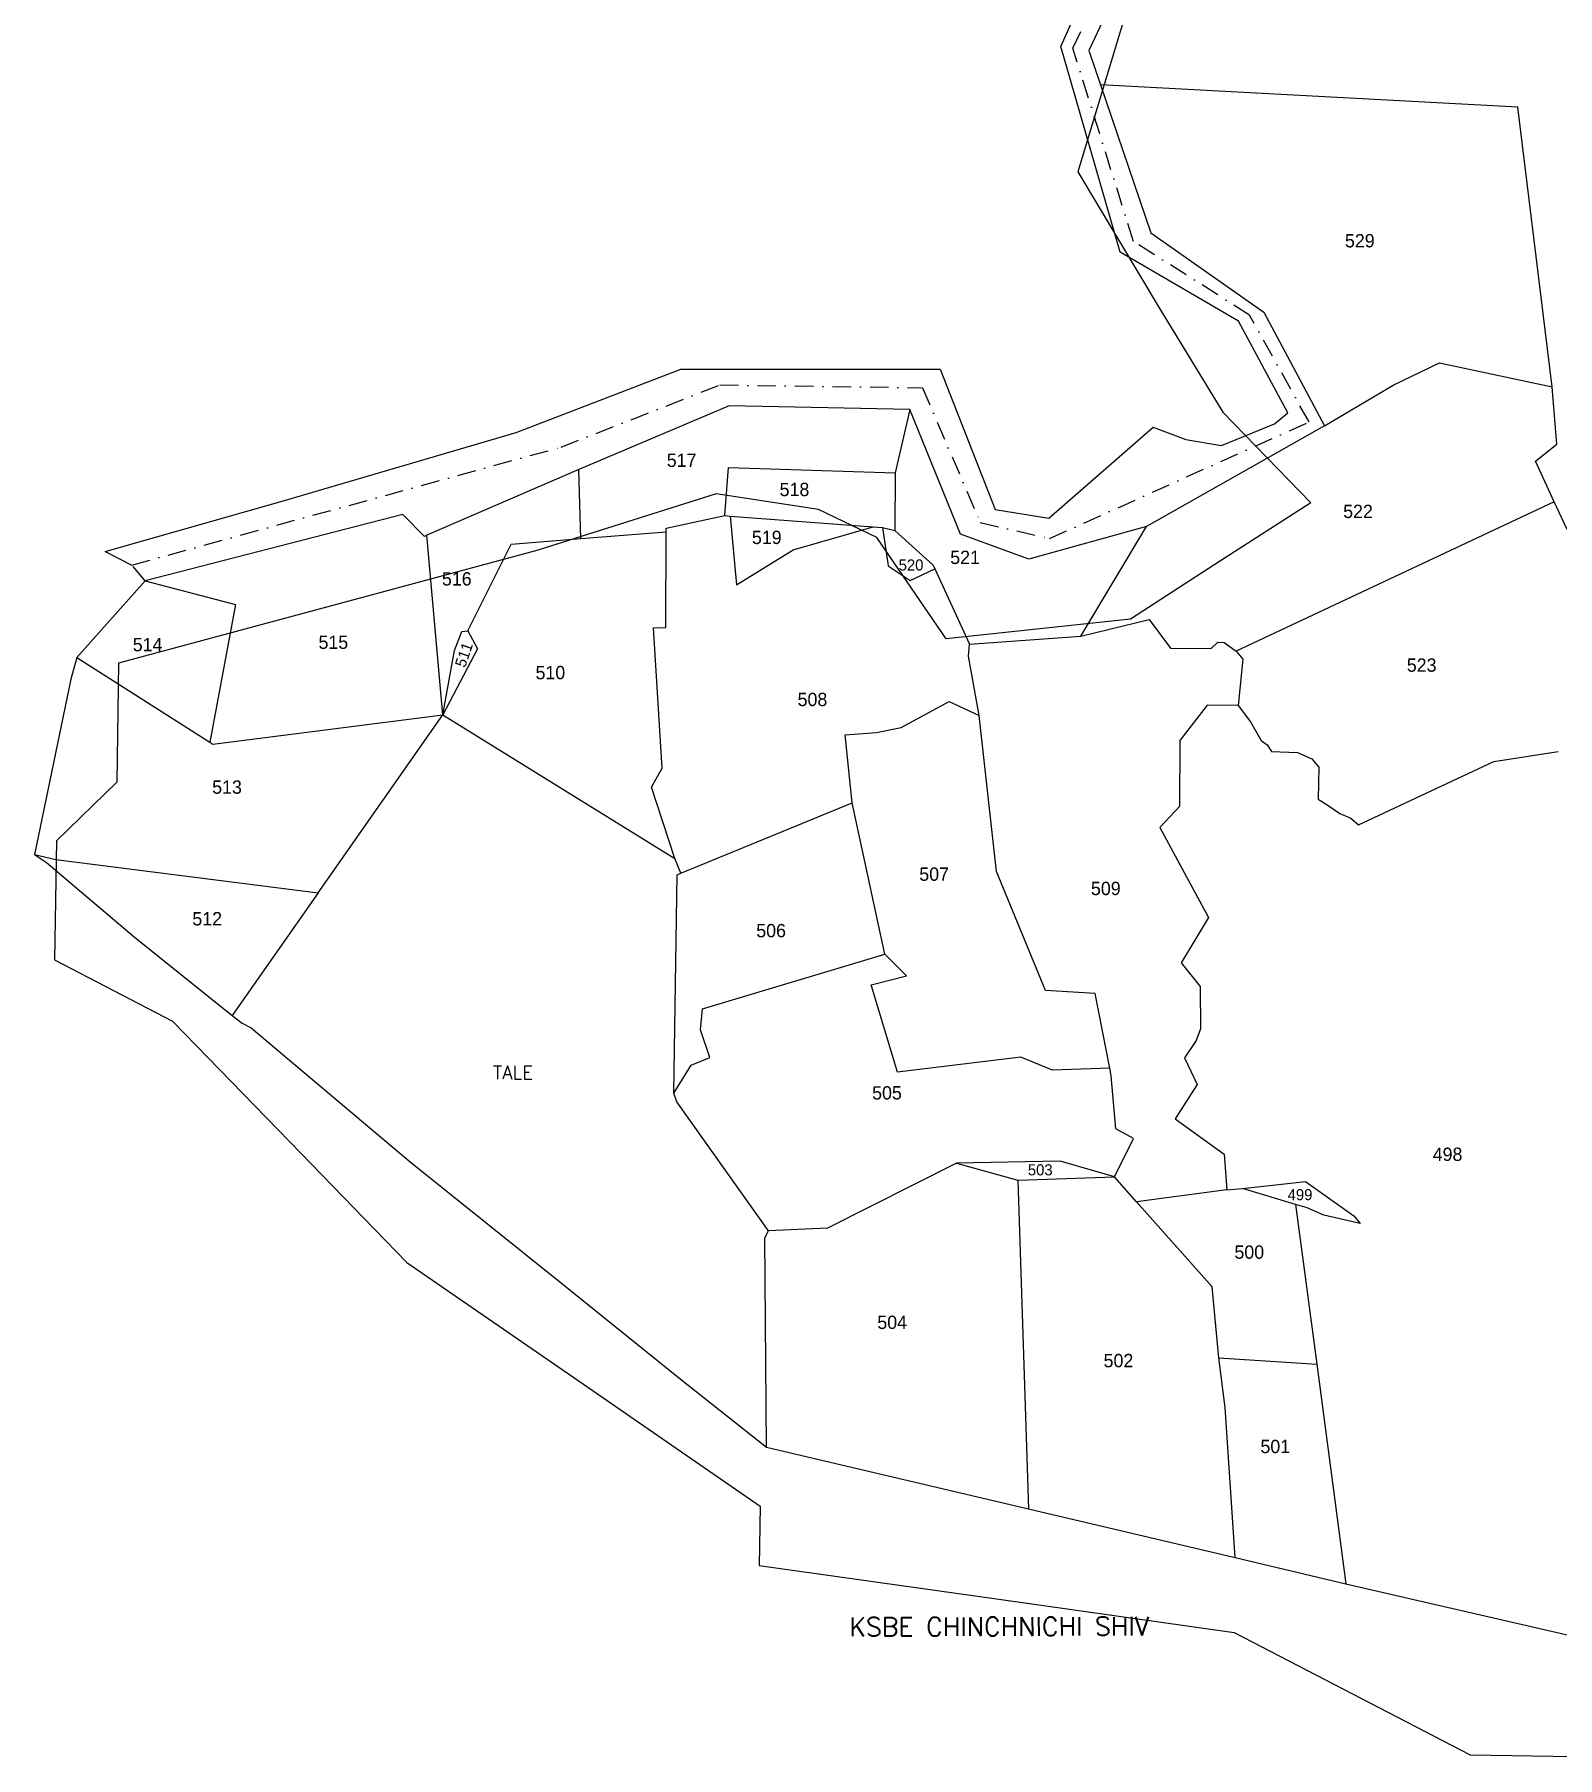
# Model space of a CAD drawing. Header units: metres. Extents: x 258138 to 260888, y 2202819 to 2205259.
# Drawn here: x 258137.5 to 258547.2, y 2202918.6 to 2203381.8 of the extents above; entities that cross this region are included whole.
import ezdxf

# ---------------------------------------------------------------- set-up
doc = ezdxf.new("R2010")
doc.units = ezdxf.units.M
doc.header["$MEASUREMENT"] = 0
doc.linetypes.add('DASHDOT', pattern=[1, 0.5, -0.25, 0, -0.25])
for name, color, linetype in [('OFF', 1, 'Continuous'), ('POLY_PARCEL', 6, 'Continuous'), ('POLY_WATER', 4, 'Continuous'), ('TEXT_MAPIN', 7, 'Continuous'), ('TEXT_MAPOUT', 7, 'Continuous'), ('TEXT_PARCEL', 7, 'Continuous'), ('V_BOUND_LINE', 7, 'Continuous'), ('V_BOUND_STREAM_LINE', 7, 'DASHDOT'), ('VILLAGE BOUNDRY', 1, 'Continuous')]:
    doc.layers.add(name, color=color, linetype=linetype)
doc.styles.get("Standard").update_dxf_attribs({"font": 'simplex.shx'})
doc.styles.add('TEXT_MAP', font='', dxfattribs={"height": 1.8})
doc.styles.get('TEXT_MAP').set_extended_font_data('Kruti Dev 050')

msp = doc.modelspace()

# ---------------------------------------------------------------- linework, layer by layer
at = {"layer": 'OFF'}
for p, q in [((258365.67, 2203249.31), (258368.93, 2203248.43)), ((258156.56, 2203242.81), (258163.74, 2203239.19)), ((258372.06, 2203128.72), (258366.22, 2203134.54))]:
    msp.add_line(p, q, dxfattribs=at)
at = {"layer": 'POLY_PARCEL'}
for p, q in [((258536.48, 2203362.26), (258424.28, 2203368.29)), ((258545.7, 2203287.1), (258536.48, 2203362.26)), ((258502.99, 2203287.58), (258515.4, 2203293.59)), ((258515.4, 2203293.59), (258545.7, 2203287.1)), ((258484.47, 2203276.59), (258502.99, 2203287.58)), ((258547, 2203271.66), (258545.7, 2203287.1)), ((258372.95, 2203281.04), (258369.01, 2203264.02)), ((258541.29, 2203267.08), (258547, 2203271.66)), ((258284.49, 2203246.3), (258283.93, 2203264.84)), ((258323.2, 2203252.47), (258324.25, 2203265.43)), ((258324.25, 2203265.43), (258369.01, 2203264.02)), ((258369.01, 2203264.02), (258368.93, 2203248.43)), ((258546.31, 2203256.2), (258541.29, 2203267.08)), ((258546.31, 2203256.2), (258460.76, 2203216.03)), ((258549.77, 2203248.71), (258546.31, 2203256.2)), ((258307.41, 2203249.06), (258323.2, 2203252.47)), ((258323.2, 2203252.47), (258324.67, 2203252.36)), ((258324.67, 2203252.36), (258326.39, 2203233.83)), ((258324.67, 2203252.36), (258363.09, 2203249.5)), ((258341.56, 2203243.29), (258363.09, 2203249.5)), ((258363.09, 2203249.5), (258365.67, 2203249.31)), ((258365.67, 2203249.31), (258367.19, 2203238.93)), ((258419, 2203220.03), (258436.61, 2203249.53)), ((258247.39, 2203198.87), (258243.1, 2203247.18)), ((258254.14, 2203221.52), (258265.79, 2203244.81)), ((258265.79, 2203244.81), (258284.49, 2203246.3)), ((258284.49, 2203246.3), (258307.41, 2203248.12)), ((258307.35, 2203222.43), (258307.41, 2203248.12)), ((258307.41, 2203248.12), (258307.41, 2203249.06)), ((258368.93, 2203248.43), (258379.23, 2203239.18)), ((258326.39, 2203233.83), (258341.56, 2203243.29)), ((258367.19, 2203238.93), (258373.06, 2203234.99)), ((258373.06, 2203234.99), (258379.68, 2203238.19)), ((258379.23, 2203239.18), (258379.68, 2203238.19)), ((258379.68, 2203238.19), (258389.05, 2203217.93)), ((258167.3, 2203234.94), (258191.6, 2203228.54)), ((258191.6, 2203228.54), (258184.7, 2203191.54)), ((258252.53, 2203221.29), (258254.14, 2203221.52)), ((258254.14, 2203221.52), (258256.69, 2203216.62)), ((258304.06, 2203222.26), (258307.35, 2203222.43)), ((258306.36, 2203184.57), (258304.06, 2203222.26)), ((258419, 2203220.03), (258437.33, 2203224.51)), ((258437.33, 2203224.51), (258443.1, 2203216.86)), ((258250.55, 2203216.22), (258252.53, 2203221.29)), ((258388.72, 2203214.68), (258389.05, 2203217.93)), ((258389.05, 2203217.93), (258419, 2203220.03)), ((258443.1, 2203216.86), (258453.99, 2203216.78)), ((258453.99, 2203216.78), (258455.81, 2203218.49)), ((258455.81, 2203218.49), (258457.55, 2203218.39)), ((258457.55, 2203218.39), (258460.76, 2203216.03)), ((258148.94, 2203214.33), (258184.7, 2203191.54)), ((258256.69, 2203216.62), (258247.39, 2203198.87)), ((258247.39, 2203198.87), (258250.55, 2203216.22)), ((258391.63, 2203198.7), (258388.72, 2203214.68)), ((258460.76, 2203216.03), (258462.53, 2203213.89)), ((258462.53, 2203213.89), (258461.25, 2203201.4)), ((258185.5, 2203191.03), (258247.39, 2203198.87)), ((258370.65, 2203195.52), (258383.52, 2203202.52)), ((258383.52, 2203202.52), (258391.63, 2203198.7)), ((258396.25, 2203156.79), (258391.63, 2203198.7)), ((258452.91, 2203201.52), (258445.6, 2203192.03)), ((258461.25, 2203201.4), (258452.91, 2203201.52)), ((258461.25, 2203201.4), (258464.6, 2203197.07)), ((258355.62, 2203193.49), (258363.98, 2203194.2)), ((258363.98, 2203194.2), (258370.65, 2203195.52)), ((258464.6, 2203197.07), (258467.45, 2203192.02)), ((258184.7, 2203191.54), (258185.5, 2203191.03)), ((258357.5, 2203175.26), (258355.62, 2203193.49)), ((258445.6, 2203192.03), (258445.53, 2203174.29)), ((258467.45, 2203192.02), (258469.06, 2203190.8)), ((258469.06, 2203190.8), (258470.22, 2203189.04)), ((258470.22, 2203189.04), (258477.2, 2203188.82)), ((258530.08, 2203186.39), (258547.37, 2203189.07)), ((258303.46, 2203179.42), (258306.36, 2203184.57)), ((258477.2, 2203188.82), (258481.14, 2203187.05)), ((258481.14, 2203187.05), (258482.98, 2203184.83)), ((258482.98, 2203184.83), (258482.77, 2203176.25)), ((258493.68, 2203169.3), (258530.08, 2203186.39)), ((258309.75, 2203160.32), (258303.46, 2203179.42)), ((258311.37, 2203156.3), (258357.5, 2203175.26)), ((258366.22, 2203134.54), (258357.5, 2203175.26)), ((258482.77, 2203176.25), (258485.23, 2203174.72)), ((258445.53, 2203174.29), (258440.25, 2203168.61)), ((258485.23, 2203174.72), (258488.61, 2203172.35)), ((258488.61, 2203172.35), (258491.61, 2203171.13)), ((258491.61, 2203171.13), (258493.68, 2203169.3)), ((258440.25, 2203168.61), (258453.3, 2203144.45)), ((258137.55, 2203161.33), (258143.26, 2203160.01)), ((258143.26, 2203160.01), (258213.89, 2203151.05)), ((258409.44, 2203124.78), (258396.25, 2203156.79)), ((258453.3, 2203144.45), (258445.97, 2203132.25)), ((258317.2, 2203119.83), (258366.22, 2203134.54)), ((258362.57, 2203126.35), (258372.06, 2203128.72)), ((258445.97, 2203132.25), (258451.04, 2203125.83)), ((258369.68, 2203102.83), (258362.57, 2203126.35)), ((258422.79, 2203123.97), (258409.44, 2203124.78)), ((258451.04, 2203125.83), (258451.15, 2203114.48)), ((258316.68, 2203114.23), (258317.2, 2203119.83)), ((258426.77, 2203103.88), (258422.79, 2203123.97)), ((258319.19, 2203106.77), (258316.68, 2203114.23)), ((258450, 2203111.34), (258446.83, 2203106.69)), ((258451.15, 2203114.48), (258450, 2203111.34)), ((258314.21, 2203104.76), (258319.19, 2203106.77)), ((258402.8, 2203106.87), (258369.68, 2203102.83)), ((258411.35, 2203103.37), (258402.8, 2203106.87)), ((258446.83, 2203106.69), (258450.3, 2203099.5)), ((258309.47, 2203097.16), (258314.21, 2203104.76)), ((258426.77, 2203103.88), (258411.35, 2203103.37)), ((258427.17, 2203101.87), (258426.77, 2203103.88)), ((258428.39, 2203087.57), (258427.17, 2203101.87)), ((258450.3, 2203099.5), (258444.3, 2203090.32)), ((258433.15, 2203084.98), (258428.39, 2203087.57)), ((258444.3, 2203090.32), (258457.51, 2203080.77)), ((258428, 2203074.66), (258433.15, 2203084.98)), ((258385.56, 2203078.36), (258350.82, 2203060.93)), ((258413.4, 2203078.88), (258385.56, 2203078.36)), ((258385.56, 2203078.36), (258402.03, 2203073.84)), ((258428, 2203074.66), (258413.4, 2203078.88)), ((258457.51, 2203080.77), (258458.26, 2203071.16)), ((258402.03, 2203073.84), (258428, 2203074.66)), ((258402.03, 2203073.84), (258404.91, 2202985.43)), ((258433.97, 2203067.94), (258428, 2203074.66)), ((258462.44, 2203071.58), (258479.42, 2203073.43)), ((258479.42, 2203073.43), (258492.42, 2203064.25)), ((258458.26, 2203071.16), (258433.97, 2203067.94)), ((258458.26, 2203071.16), (258462.44, 2203071.58)), ((258476.69, 2203067.29), (258462.44, 2203071.58)), ((258454.26, 2203045.09), (258433.97, 2203067.94)), ((258476.69, 2203067.29), (258482.41, 2203024.3)), ((258479.86, 2203066.34), (258476.69, 2203067.29)), ((258484.32, 2203064.35), (258479.86, 2203066.34)), ((258494.14, 2203062.15), (258484.32, 2203064.35)), ((258492.42, 2203064.25), (258494.14, 2203062.15)), ((258350.82, 2203060.93), (258334.94, 2203060.2)), ((258456.07, 2203026.02), (258454.26, 2203045.09)), ((258456.07, 2203026.02), (258482.41, 2203024.3)), ((258457.79, 2203012.69), (258456.07, 2203026.02)), ((258482.41, 2203024.3), (258490.26, 2202965.22)), ((258460.52, 2202972.37), (258457.79, 2203012.69))]:
    msp.add_line(p, q, dxfattribs=at)
at = {"layer": 'POLY_WATER'}
for p, q in [((258413.59, 2203378.63), (258454.82, 2203471.02)), ((258436.67, 2203410.66), (258421.14, 2203377.53)), ((258429.51, 2203323.27), (258413.59, 2203378.63)), ((258421.14, 2203377.53), (258424.28, 2203368.29)), ((258424.28, 2203368.29), (258437.81, 2203328.53)), ((258437.81, 2203328.53), (258468.22, 2203307.16)), ((258461.39, 2203304.78), (258429.51, 2203323.27)), ((258474.68, 2203280.08), (258461.39, 2203304.78)), ((258468.22, 2203307.16), (258484.47, 2203276.59)), ((258267.09, 2203274.8), (258311.42, 2203291.86)), ((258311.42, 2203291.86), (258381.11, 2203291.86)), ((258381.11, 2203291.86), (258395.9, 2203254.13)), ((258324.36, 2203282.02), (258283.93, 2203264.84)), ((258372.95, 2203281.04), (258324.36, 2203282.02)), ((258386.58, 2203247.52), (258372.95, 2203281.04)), ((258456.79, 2203271.35), (258471.04, 2203277.13)), ((258471.04, 2203277.13), (258474.68, 2203280.08)), ((258204.15, 2203256.39), (258267.09, 2203274.8)), ((258410.36, 2203251.83), (258438.43, 2203276.26)), ((258484.47, 2203276.59), (258436.61, 2203249.53)), ((258438.43, 2203276.26), (258447.2, 2203272.96)), ((258447.2, 2203272.96), (258456.79, 2203271.35)), ((258283.93, 2203264.84), (258243.1, 2203247.18)), ((258156.56, 2203242.81), (258204.15, 2203256.39)), ((258395.9, 2203254.13), (258410.36, 2203251.83)), ((258236.58, 2203252.75), (258167.3, 2203234.94)), ((258242.41, 2203246.89), (258236.58, 2203252.75)), ((258436.61, 2203249.53), (258405.01, 2203240.79)), ((258243.1, 2203247.18), (258242.41, 2203246.89)), ((258405.01, 2203240.79), (258386.58, 2203247.52)), ((258213.89, 2203151.05), (258247.39, 2203198.87)), ((258247.39, 2203198.87), (258309.75, 2203160.32)), ((258311.37, 2203156.3), (258309.75, 2203160.32)), ((258309.47, 2203097.16), (258310.42, 2203155.91)), ((258310.42, 2203155.91), (258311.37, 2203156.3)), ((258213.89, 2203151.05), (258190.75, 2203118.1)), ((258310.32, 2203094.87), (258309.47, 2203097.16)), ((258334.94, 2203060.2), (258310.32, 2203094.87)), ((258333.97, 2203058.28), (258334.94, 2203060.2)), ((258334.44, 2203001.97), (258333.97, 2203058.28))]:
    msp.add_line(p, q, dxfattribs=at)
at = {"layer": 'V_BOUND_LINE'}
for p, q in [((258167.3, 2203234.94), (258148.94, 2203214.33)), ((258148.94, 2203214.33), (258147.35, 2203208.51)), ((258147.35, 2203208.51), (258137.55, 2203161.33)), ((258137.55, 2203161.33), (258140.75, 2203159.17)), ((258140.75, 2203159.17), (258164.32, 2203139.19)), ((258164.32, 2203139.19), (258190.75, 2203118.1)), ((258190.75, 2203118.1), (258193.4, 2203115.99)), ((258193.4, 2203115.99), (258195.83, 2203114.72)), ((258195.83, 2203114.72), (258238.56, 2203078.72)), ((258238.56, 2203078.72), (258279.29, 2203046.12)), ((258279.29, 2203046.12), (258311.19, 2203020.41)), ((258311.19, 2203020.41), (258334.44, 2203001.97)), ((258334.44, 2203001.97), (258404.91, 2202985.43)), ((258404.91, 2202985.43), (258460.52, 2202972.37)), ((258460.52, 2202972.37), (258490.26, 2202965.22)), ((258490.26, 2202965.22), (258564.02, 2202948.26))]:
    msp.add_line(p, q, dxfattribs=at)
at = {"layer": 'V_BOUND_STREAM_LINE', "ltscale": 10}
for p, q in [((258416.82, 2203378.11), (258459.23, 2203469.17)), ((258433.14, 2203326.21), (258416.82, 2203378.11)), ((258464.36, 2203306.39), (258433.14, 2203326.21)), ((258480.34, 2203277.65), (258464.36, 2203306.39)), ((258279.22, 2203270.89), (258321.88, 2203287.6)), ((258321.88, 2203287.6), (258376.38, 2203286.87)), ((258376.38, 2203286.87), (258391.91, 2203250.6)), ((258410.56, 2203246.33), (258480.34, 2203277.65)), ((258163.74, 2203239.19), (258279.22, 2203270.89)), ((258391.91, 2203250.6), (258410.56, 2203246.33)), ((258167.3, 2203234.94), (258163.74, 2203239.19))]:
    msp.add_line(p, q, dxfattribs=at)
at = {"layer": 'VILLAGE BOUNDRY'}
for p, q in [((258435.03, 2203400.61), (258418.17, 2203344.86)), ((258418.17, 2203344.86), (258440.33, 2203307.88)), ((258440.33, 2203307.88), (258457.19, 2203280.27)), ((258457.19, 2203280.27), (258480.79, 2203255.89)), ((258320.87, 2203258.33), (258272.65, 2203243.09)), ((258348.43, 2203254.08), (258320.87, 2203258.33)), ((258364.1, 2203246.61), (258348.43, 2203254.08)), ((258480.79, 2203255.89), (258456.55, 2203240.28)), ((258382.75, 2203219.37), (258364.1, 2203246.61)), ((258272.65, 2203243.09), (258216.41, 2203227.94)), ((258456.55, 2203240.28), (258432.32, 2203224.67)), ((258216.41, 2203227.94), (258160.17, 2203212.79)), ((258432.32, 2203224.67), (258382.75, 2203219.37)), ((258160.17, 2203212.79), (258159.68, 2203180.84)), ((258159.68, 2203180.84), (258143.46, 2203165.06)), ((258143.46, 2203165.06), (258142.97, 2203133.05)), ((258142.97, 2203133.05), (258174.68, 2203116.59)), ((258174.68, 2203116.59), (258206.2, 2203084.1)), ((258206.2, 2203084.1), (258237.71, 2203051.65)), ((258237.71, 2203051.65), (258285.2, 2203018.92)), ((258285.2, 2203018.92), (258332.7, 2202986.18)), ((258332.7, 2202986.18), (258332.45, 2202970.2)), ((258332.45, 2202970.2), (258396.31, 2202961.21)), ((258396.31, 2202961.21), (258460.17, 2202952.22)), ((258460.17, 2202952.22), (258523.64, 2202919.29)), ((258523.64, 2202919.29), (258571.67, 2202918.56))]:
    msp.add_line(p, q, dxfattribs=at)

# ---------------------------------------------------------------- texts
at = {"layer": 'TEXT_MAPIN'}
msp.add_text('TALE', height=3.581, rotation=0.1268, dxfattribs=at).set_placement((258260.9, 2203100.97))
at = {"layer": 'TEXT_MAPOUT'}
msp.add_text('KSBE CHINCHNICHI SHIV', height=4.9733, rotation=0.1268, dxfattribs=at).set_placement((258356.7, 2202951.21))
at = {"layer": 'TEXT_PARCEL', "style": 'TEXT_MAP'}
for s, height, rotation, p in [('529', 3.581, 0.1268, (258490.01, 2203324.58)), ('517', 3.581, 0.1268, (258307.61, 2203265.56)), ('518', 3.581, 0.1268, (258337.96, 2203257.7)), ('522', 3.581, 0.1268, (258489.53, 2203251.81)), ('519', 3.581, 0.1268, (258330.51, 2203244.82)), ('520', 2.984, 0.1268, (258369.98, 2203237.7)), ('521', 3.581, 0.1268, (258383.85, 2203239.45)), ('516', 3.581, 0.1268, (258247.14, 2203233.67)), ('514', 3.581, 0.1268, (258163.99, 2203215.99)), ('515', 3.581, 0.1268, (258213.94, 2203216.63)), ('511', 2.984, 71.0901, (258253.37, 2203211.44)), ('510', 3.581, 0.1268, (258272.31, 2203208.47)), ('523', 3.581, 0.1268, (258506.64, 2203210.48)), ('508', 3.581, 0.1268, (258342.8, 2203201.25)), ('513', 3.581, 0.1268, (258185.35, 2203177.68)), ('507', 3.581, 0.1268, (258375.53, 2203154.28)), ('509', 3.581, 0.1268, (258421.7, 2203150.43)), ('512', 3.581, 0.1268, (258180.02, 2203142.28)), ('506', 3.581, 0.1268, (258331.68, 2203139.09)), ('505', 3.581, 0.1268, (258362.84, 2203095.48)), ('498', 3.581, 0.1268, (258513.61, 2203078.95)), ('503', 2.984, 0.1268, (258404.73, 2203075.08)), ('499', 2.984, 0.1268, (258474.6, 2203068.4)), ('500', 3.581, 0.1268, (258460.28, 2203052.66)), ('504', 3.581, 0.1268, (258364.24, 2203033.77)), ('502', 3.581, 0.1268, (258425.1, 2203023.49)), ('501', 3.581, 0.1268, (258467.28, 2203000.4))]:
    msp.add_text(s, height=height, rotation=rotation, dxfattribs=at).set_placement(p)

doc.saveas('drawing.dxf')
